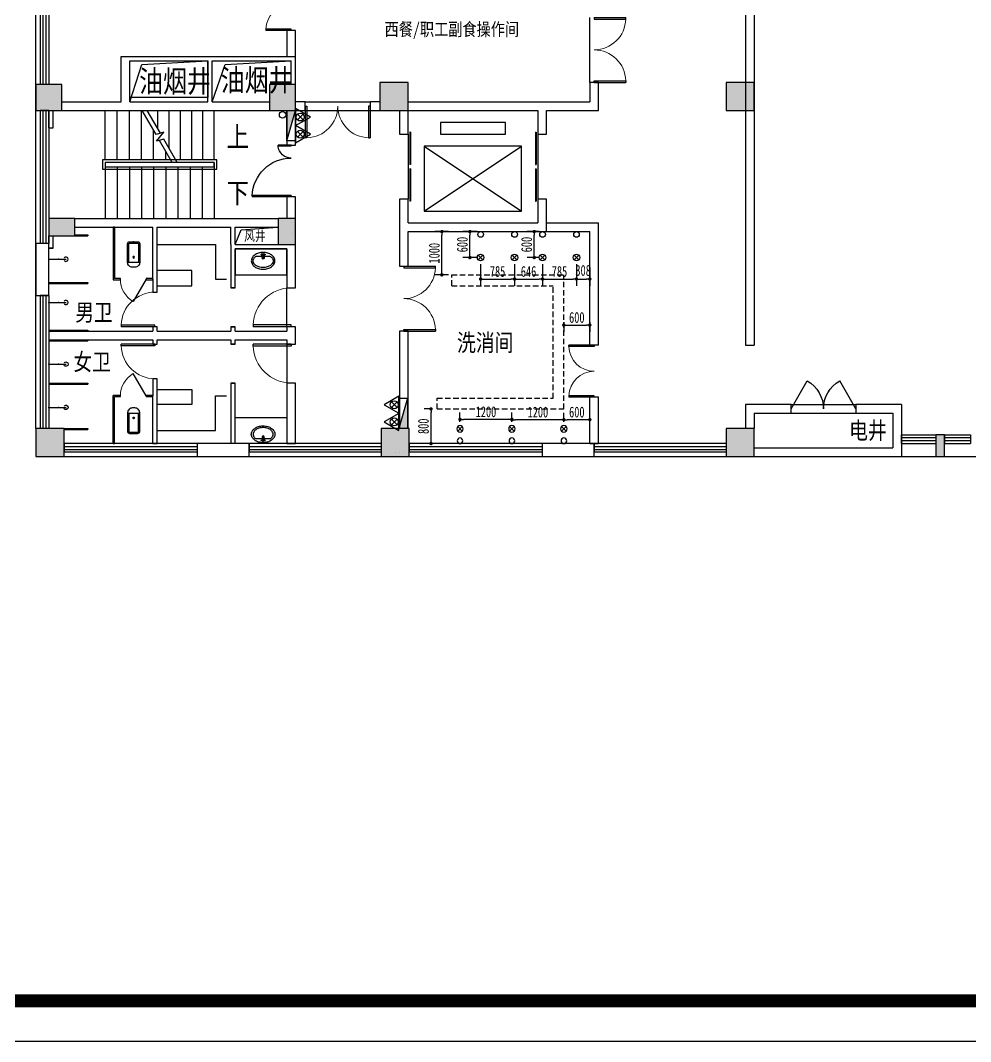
# Model space of a CAD drawing. Header units: inches. Extents: x 871252 to 1312932, y -88801 to 86720.
# Drawn here: x 1223343 to 1245302, y -79671 to -56067 of the extents above; entities that cross this region are included whole.
import ezdxf

# ---------------------------------------------------------------- set-up
doc = ezdxf.new("R2010")
doc.units = ezdxf.units.IN
doc.header["$MEASUREMENT"] = 0
doc.linetypes.add('DASH', pattern=[0.35, 0.25, -0.1])
doc.linetypes.add('HIDDEN', pattern=[0.375, 0.25, -0.125])
for name, color, linetype in [('COLUMN', 6, 'Continuous'), ('DIM_SYMB', 3, 'Continuous'), ('EQUIP_消火栓', 7, 'Continuous'), ('EQUIP_灭火器', 7, 'Continuous'), ('EVTR', 7, 'Continuous'), ('LATRINE', 6, 'Continuous'), ('LVTRY', 6, 'Continuous'), ('PUB_HATCH', 8, 'Continuous'), ('PUB_TEXT', 151, 'Continuous'), ('STAIR', 6, 'Continuous'), ('VPIPE-消防', 1, 'Continuous'), ('WALL', 7, 'Continuous'), ('WINDOW', 3, 'Continuous'), ('ZUOWEI', 251, 'Continuous'), ('供排水', 4, 'Continuous'), ('外框', 7, 'Continuous'), ('家具', 42, 'Continuous'), ('电位', 1, 'Continuous')]:
    doc.layers.add(name, color=color, linetype=linetype)
doc.styles.add('_TCH_DIM', font='stylu.ttf')
doc.styles.get("Standard").update_dxf_attribs({"font": '', "width": 0.7, "height": 250})
doc.styles.get('Standard').set_extended_font_data('NSimSun')
doc.dimstyles.new('电路', dxfattribs={"dimscale": 80, "dimtxt": 2.5, "dimasz": 1, "dimexe": 2, "dimexo": 1, "dimtad": 1, "dimdec": 0, "dimtxsty": 'Standard', "dimblk": 'DOT', "dimcen": 1, "dimclrd": 6, "dimclre": 6, "dimclrt": 6, "dimadec": 0, "dimazin": 0, "dimtfac": 1, "dimtdec": 0, "dimtmove": 0, "dimatfit": 3, "dimfxl": 0, "dimarcsym": 0})

# ---------------------------------------------------------------- blocks, each defined once
blk = doc.blocks.new('$TwtSys$00000434')
for p, q in [((-0.5, 0.5), (-0.5, -0.5)), ((-0.5, -0.5), (0.5, 0.5)), ((0.5, 0.5), (-0.5, 0.5)), ((0.5, -0.5), (0.5, 0.5)), ((-0.5, -0.5), (0.5, -0.5))]:
    blk.add_line(p, q)
blk.add_solid([(0.5, -0.5), (0.5, 0.5), (-0.5, -0.5)])
blk = doc.blocks.new('$TwtSys$00000545')
for p, q in [((0, 344), (-198, 0)), ((198, 0), (0, 344)), ((-198, 0), (198, 0)), ((-73, 36), (73, 182)), ((-73, 182), (73, 36))]:
    blk.add_line(p, q)
blk.add_circle((0, 109), 91.8)
blk = doc.blocks.new('$DorLib2D$00000002')
for p, q in [((-0.5, 0), (-0.5, 0.4875)), ((-0.475, 0.4875), (-0.5, 0.4875)), ((-0.475, 0), (-0.475, 0.4875)), ((0.475, 0), (0.475, 0.4875)), ((0.475, 0.4875), (0.5, 0.4875)), ((0.5, 0), (0.5, 0.4875)), ((-0.5, 0), (-0.475, 0)), ((0.5, 0), (0.475, 0))]:
    blk.add_line(p, q)
at = {"lineweight": 13}
for centre, start, end in [((-0.4875, 0), 0, 88.53072), ((0.4875, 0), 91.46928, 180)]:
    blk.add_arc(centre, 0.4875, start, end, dxfattribs=at)
blk = doc.blocks.new('$DorLib2D$00000225')
at = {"color": 0}
for p, q in [((0.475, -0.001), (0.475, 0.752)), ((0.475, 0.752), (0.5, 0.752)), ((0.5, -0.001), (0.5, 0.752)), ((-0.5, 0), (-0.5, 0.252)), ((-0.475, 0.252), (-0.5, 0.252)), ((-0.475, 0), (-0.475, 0.252)), ((-0.475, 0), (-0.5, 0)), ((0.475, -0.001), (0.5, -0.001))]:
    blk.add_line(p, q, dxfattribs=at)
for centre, radius, start, end in [((0.505, -0.002), 0.755, 92.2493, 179.7238), ((-0.501, 0.003), 0.251, 359.7899, 84.0974)]:
    blk.add_arc(centre, radius, start, end, dxfattribs=at)
blk = doc.blocks.new('$DORLIB2D$00000127')
at = {"color": 0}
for points in [[(-0.533, 0.795), (-0.533, 0.69)], [(-0.033, 0.795), (-0.533, 0.795)], [(-0.033, 0.795), (-0.033, 0.69)], [(0.533, 0.795), (0.033, 0.795)], [(0.033, 0.795), (0.033, 0.69)], [(0.533, 0.795), (0.533, 0.69)], [(-0.033, 0.69), (-0.533, 0.69)], [(0.533, 0.69), (0.033, 0.69)], [(0.5, 0.5), (-0.5, 0.5)]]:
    blk.add_lwpolyline(points, dxfattribs=at)
blk = doc.blocks.new('$DorLib2D$00000001')
for p, q in [((0.45, 0.975), (0.5, 0.975)), ((0.45, 0), (0.45, 0.975)), ((0.5, 0), (0.5, 0.975)), ((0.5, 0), (0.45, 0))]:
    blk.add_line(p, q)
at = {"lineweight": 13}
blk.add_arc((0.475, 0), 0.975, 91.4693, 180, dxfattribs=at)
blk = doc.blocks.new('$lvtry$00000200')
at = {"color": 0}
for p, q in [((-110, -40, 0), (-110, -470, 0)), ((100, -30, 0), (-100, -30, 0)), ((110, -470, 0), (110, -40, 0))]:
    blk.add_line(p, q, dxfattribs=at)
at = {"color": 0, "elevation": 0}
blk.add_lwpolyline([(100, 0), (-100, 0, 0.414214), (-140, -40), (-140, -480, 0.414214), (-30, -590), (30, -590, 0.414214), (140, -480), (140, -40, 0.414214)], format="xyb", close=True, dxfattribs=at)
blk.add_lwpolyline([(140, -470), (-140, -470)], dxfattribs=at)
at = {"color": 0}
blk.add_circle((0, -359, 0), 20, dxfattribs=at)
for centre, start, end in [((-100, -40, 0), 90, 180), ((100, -40, 0), 0, 90)]:
    blk.add_arc(centre, 10, start, end, dxfattribs=at)
for p in [(0, 0), (0, -359, 0)]:
    blk.add_point(p, dxfattribs=at)
blk = doc.blocks.new('$TCHSYS$APDOOR2D')
blk.add_line((0.5, 0), (0, 0.866))
at = {"lineweight": 13}
blk.add_arc((0.5, 0), 1, 120, 180, dxfattribs=at)
blk = doc.blocks.new('$DorLib2D$00000231')
at = {"color": 0}
for p, q in [((-0.5, 0), (-0.25, 0.433)), ((0.5, 0), (0.25, 0.433))]:
    blk.add_line(p, q, dxfattribs=at)
for centre, start, end in [((-0.5, 0), 0, 60), ((0.5, 0), 120, 180)]:
    blk.add_arc(centre, 0.5, start, end, dxfattribs=at)
blk = doc.blocks.new('$lvtry$00000195')
at = {"color": 0}
for p, q in [((-165, -91), (-34, -91)), ((-17, -58), (-17, -48)), ((-16, -91), (-11, -91)), ((11, -91), (165, -91)), ((17, -58), (17, -48))]:
    blk.add_line(p, q, dxfattribs=at)
blk.add_lwpolyline([(273, -195, -0.132138), (254, -266, -0.106661), (193, -332, -0.083339), (108, -374, -0.072039), (0, -389, -0.072039), (-108, -374, -0.083339), (-193, -332, -0.106661), (-254, -266, -0.132138), (-273, -195, -0.132138), (-254, -124, -0.106661), (-193, -57, -0.083339), (-108, -16, -0.072039), (0, 0, -0.072039), (108, -16, -0.083339), (193, -57, -0.106661), (254, -124, -0.132138)], format="xyb", close=True, dxfattribs=at)
blk.add_circle((0, -58), 16.7, dxfattribs=at)
for centre, radius, start, end in [((-131, -195), 101, 149.8906, 180), ((-131, -195), 101, 180, 210.1094), ((-68, -231), 174, 128.9257, 149.8906), ((-165, -111), 20, 90, 128.9257), ((-40, -49), 10.1, 106.6096, 258.1648), ((-64, 218), 259, 274.7069, 282.3732), ((-75, -228), 173, 71.36, 79.1873), ((-29, -95), 6.77, 155.344, 308.3224), ((-171, 3), 166, 324.8411, 338.1337), ((-171, 3), 170, 324.8411, 331.3523), ((-29, -95), 3.37, 155.344, 308.3224), ((100, -210), 170, 132.3141, 138.8253), ((100, -210), 166, 125.5327, 138.8253), ((0, -131), 25, 112.516, 67.484), ((-12, -74), 10.6, 201.8924, 261.774), ((0, -48), 16.7, 0, 180), ((-381, -131), 372, 2.3982, 6.7627), ((0, -111), 9.9, 201.7837, 338.2163), ((64, 218), 259, 257.6268, 265.2931), ((381, -131), 372, 170.1008, 177.6018), ((75, -228), 173, 100.8127, 110.4191), ((40, -49), 10.1, 281.8352, 73.3904), ((165, -111), 20, 51.0743, 90), ((165, -111), 20, 51.0743, 90), ((68, -231), 174, 30.1094, 51.0743), ((131, -195), 101, 0, 30.1094), ((131, -195), 101, 329.8906, 0), ((-68, -158), 174, 210.1094, 234.4623), ((-27, -100), 245, 234.4623, 253.5183), ((0, -9), 340, 253.5183, 270), ((0, -9), 340, 270, 286.4817), ((27, -100), 245, 286.4817, 305.5377), ((68, -158), 174, 305.5377, 329.8906)]:
    blk.add_arc(centre, radius, start, end, dxfattribs=at)
for p in [(0, -58), (0, -131)]:
    blk.add_point(p, dxfattribs=at)
blk = doc.blocks.new('$TCHSYS$WIN2D')
for p, q in [((-0.5, 0.5), (0.5, 0.5)), ((-0.5, 0.5), (-0.5, -0.5)), ((0.5, 0.5), (0.5, -0.5)), ((0.5, 0.1667), (-0.5, 0.1667)), ((0.5, -0.1667), (-0.5, -0.1667)), ((-0.5, -0.5), (0.5, -0.5))]:
    blk.add_line(p, q)
blk = doc.blocks.new('$lvtry$00000168')
at = {"color": 0}
blk.add_line((0, 0), (0, -395), dxfattribs=at)
blk.add_arc((0, -395), 50, 121.0332, 58.9668, dxfattribs=at)
for p in [(0, 0), (0, -223)]:
    blk.add_point(p, dxfattribs=at)
blk = doc.blocks.new('A$C4B041D0B')
at = {"layer": '供排水', "color": 14}
for p, q in [((393, 128), (287, 22)), ((287, 128), (393, 22))]:
    blk.add_line(p, q, dxfattribs=at)
at = {"layer": '供排水'}
for centre, radius in [((65, 75), 65.2), ((340, 75), 75)]:
    blk.add_circle(centre, radius, dxfattribs=at)
blk = doc.blocks.new('_DOT')
at = {"color": 0, "linetype": 'ByBlock'}
blk.add_line((-0.5, 0), (-1, 0), dxfattribs=at)
at = {"color": 0, "linetype": 'ByBlock', "const_width": 0.5}
blk.add_lwpolyline([(-0.25, 0, 1), (0.25, 0, 1)], format="xyb", close=True, dxfattribs=at)
blk = doc.blocks.new('*D365')
at = {"layer": 'Defpoints', "color": 0, "transparency": 16777216}
for p in [(1235902, -65296), (1235902, -65428), (1236502, -65848)]:
    blk.add_point(p, dxfattribs=at)
at = {"layer": '电位', "color": 6, "lineweight": -2, "transparency": 16777216}
for p, q in [((1235902, -65348), (1235902, -65136)), ((1236502, -65768), (1236502, -65136)), ((1236422, -65296), (1235982, -65296))]:
    blk.add_line(p, q, dxfattribs=at)
at = {"layer": '电位', "color": 6, "lineweight": -2, "transparency": 16777216, "xscale": 80, "yscale": 80, "zscale": 80, "rotation": 180}
blk.add_blockref('_DOT', (1235902, -65296), dxfattribs=at)
at = {"layer": '电位', "color": 6, "lineweight": -2, "transparency": 16777216, "xscale": 80, "yscale": 80, "zscale": 80}
blk.add_blockref('_DOT', (1236502, -65296), dxfattribs=at)
at = {"layer": '电位', "color": 6, "transparency": 16777216, "insert": (1236202, -65121), "char_height": 250, "attachment_point": 5}
blk.add_mtext('600', dxfattribs=at)
blk = doc.blocks.new('*D366')
at = {"layer": 'Defpoints', "color": 0, "transparency": 16777216}
for p in [(1234702, -65296), (1234702, -65428), (1235902, -65428)]:
    blk.add_point(p, dxfattribs=at)
at = {"layer": '电位', "color": 6, "lineweight": -2, "transparency": 16777216}
for p, q in [((1234702, -65348), (1234702, -65136)), ((1235902, -65348), (1235902, -65136)), ((1235822, -65296), (1234782, -65296))]:
    blk.add_line(p, q, dxfattribs=at)
at = {"layer": '电位', "color": 6, "lineweight": -2, "transparency": 16777216, "xscale": 80, "yscale": 80, "zscale": 80, "rotation": 180}
blk.add_blockref('_DOT', (1234702, -65296), dxfattribs=at)
at = {"layer": '电位', "color": 6, "lineweight": -2, "transparency": 16777216, "xscale": 80, "yscale": 80, "zscale": 80}
blk.add_blockref('_DOT', (1235902, -65296), dxfattribs=at)
at = {"layer": '电位', "color": 6, "transparency": 16777216, "insert": (1235302, -65121), "char_height": 250, "attachment_point": 5}
blk.add_mtext('1200', dxfattribs=at)
blk = doc.blocks.new('*D367')
at = {"layer": 'Defpoints', "color": 0, "transparency": 16777216}
for p in [(1233502, -65289), (1233502, -65428), (1234702, -65428)]:
    blk.add_point(p, dxfattribs=at)
at = {"layer": '电位', "color": 6, "lineweight": -2, "transparency": 16777216}
for p, q in [((1233502, -65348), (1233502, -65129)), ((1234702, -65348), (1234702, -65129)), ((1234622, -65289), (1233582, -65289))]:
    blk.add_line(p, q, dxfattribs=at)
at = {"layer": '电位', "color": 6, "lineweight": -2, "transparency": 16777216, "xscale": 80, "yscale": 80, "zscale": 80, "rotation": 180}
blk.add_blockref('_DOT', (1233502, -65289), dxfattribs=at)
at = {"layer": '电位', "color": 6, "lineweight": -2, "transparency": 16777216, "xscale": 80, "yscale": 80, "zscale": 80}
blk.add_blockref('_DOT', (1234702, -65289), dxfattribs=at)
at = {"layer": '电位', "color": 6, "transparency": 16777216, "insert": (1234102, -65114), "char_height": 250, "attachment_point": 5}
blk.add_mtext('1200', dxfattribs=at)
blk = doc.blocks.new('*D368')
at = {"layer": 'Defpoints', "color": 0, "transparency": 16777216}
for p in [(1232832, -65048), (1232902, -65048), (1232902, -65848)]:
    blk.add_point(p, dxfattribs=at)
at = {"layer": '电位', "color": 6, "lineweight": -2, "transparency": 16777216}
for p, q in [((1232822, -65048), (1232672, -65048)), ((1232832, -65768), (1232832, -65128)), ((1232822, -65848), (1232672, -65848))]:
    blk.add_line(p, q, dxfattribs=at)
at = {"layer": '电位', "color": 6, "lineweight": -2, "transparency": 16777216, "xscale": 80, "yscale": 80, "zscale": 80}
for p, rotation in [((1232832, -65048), 90), ((1232832, -65848), 270)]:
    blk.add_blockref('_DOT', p, dxfattribs=dict(at, rotation=rotation))
at = {"layer": '电位', "color": 6, "transparency": 16777216, "insert": (1232657, -65448), "char_height": 250, "attachment_point": 5, "rotation": 90}
blk.add_mtext('800', dxfattribs=at)
blk = doc.blocks.new('A$C561D5FAB')
at = {"layer": '供排水', "color": 14}
for p, q in [((128, 22), (22, 128)), ((128, 128), (22, 22))]:
    blk.add_line(p, q, dxfattribs=at)
at = {"layer": '供排水'}
blk.add_circle((75, 75), 75, dxfattribs=at)
blk = doc.blocks.new('*D403')
at = {"layer": 'Defpoints', "color": 0, "transparency": 16777216}
for p in [(1235218, -60948), (1235410, -60948), (1235410, -61548)]:
    blk.add_point(p, dxfattribs=at)
at = {"layer": '电位', "color": 6, "lineweight": -2, "transparency": 16777216}
for p, q in [((1235330, -60948), (1235058, -60948)), ((1235218, -61468), (1235218, -61028)), ((1235330, -61548), (1235058, -61548))]:
    blk.add_line(p, q, dxfattribs=at)
at = {"layer": '电位', "color": 6, "lineweight": -2, "transparency": 16777216, "xscale": 80, "yscale": 80, "zscale": 80}
for p, rotation in [((1235218, -60948), 90), ((1235218, -61548), 270)]:
    blk.add_blockref('_DOT', p, dxfattribs=dict(at, rotation=rotation))
at = {"layer": '电位', "color": 6, "transparency": 16777216, "insert": (1235043, -61248), "char_height": 250, "attachment_point": 5, "rotation": 90}
blk.add_mtext('600', dxfattribs=at)
blk = doc.blocks.new('*D404')
at = {"layer": 'Defpoints', "color": 0, "transparency": 16777216}
for p in [(1233731, -60948), (1233979, -60948), (1233979, -61548)]:
    blk.add_point(p, dxfattribs=at)
at = {"layer": '电位', "color": 6, "lineweight": -2, "transparency": 16777216}
for p, q in [((1233899, -60948), (1233571, -60948)), ((1233731, -61468), (1233731, -61028)), ((1233899, -61548), (1233571, -61548))]:
    blk.add_line(p, q, dxfattribs=at)
at = {"layer": '电位', "color": 6, "lineweight": -2, "transparency": 16777216, "xscale": 80, "yscale": 80, "zscale": 80}
for p, rotation in [((1233731, -60948), 90), ((1233731, -61548), 270)]:
    blk.add_blockref('_DOT', p, dxfattribs=dict(at, rotation=rotation))
at = {"layer": '电位', "color": 6, "transparency": 16777216, "insert": (1233556, -61248), "char_height": 250, "attachment_point": 5, "rotation": 90}
blk.add_mtext('600', dxfattribs=at)
blk = doc.blocks.new('*D442')
at = {"layer": 'Defpoints', "color": 0, "transparency": 16777216}
for p in [(1233979, -61623), (1234763, -61623), (1234763, -62045)]:
    blk.add_point(p, dxfattribs=at)
at = {"layer": '电位', "color": 6, "lineweight": -2, "transparency": 16777216}
for p, q in [((1233979, -61703), (1233979, -62205)), ((1234763, -61703), (1234763, -62205)), ((1234059, -62045), (1234683, -62045))]:
    blk.add_line(p, q, dxfattribs=at)
at = {"layer": '电位', "color": 6, "lineweight": -2, "transparency": 16777216, "xscale": 80, "yscale": 80, "zscale": 80, "rotation": 180}
blk.add_blockref('_DOT', (1233979, -62045), dxfattribs=at)
at = {"layer": '电位', "color": 6, "lineweight": -2, "transparency": 16777216, "xscale": 80, "yscale": 80, "zscale": 80}
blk.add_blockref('_DOT', (1234763, -62045), dxfattribs=at)
at = {"layer": '电位', "color": 6, "transparency": 16777216, "insert": (1234371, -61870), "char_height": 250, "attachment_point": 5}
blk.add_mtext('785', dxfattribs=at)
blk = doc.blocks.new('*D443')
at = {"layer": 'Defpoints', "color": 0, "transparency": 16777216}
for p in [(1234763, -61623), (1235410, -61623), (1235410, -62045)]:
    blk.add_point(p, dxfattribs=at)
at = {"layer": '电位', "color": 6, "lineweight": -2, "transparency": 16777216}
for p, q in [((1234763, -61703), (1234763, -62205)), ((1235410, -61703), (1235410, -62205)), ((1234843, -62045), (1235330, -62045))]:
    blk.add_line(p, q, dxfattribs=at)
at = {"layer": '电位', "color": 6, "lineweight": -2, "transparency": 16777216, "xscale": 80, "yscale": 80, "zscale": 80, "rotation": 180}
blk.add_blockref('_DOT', (1234763, -62045), dxfattribs=at)
at = {"layer": '电位', "color": 6, "lineweight": -2, "transparency": 16777216, "xscale": 80, "yscale": 80, "zscale": 80}
blk.add_blockref('_DOT', (1235410, -62045), dxfattribs=at)
at = {"layer": '电位', "color": 6, "transparency": 16777216, "insert": (1235087, -61870), "char_height": 250, "attachment_point": 5}
blk.add_mtext('646', dxfattribs=at)
blk = doc.blocks.new('*D444')
at = {"layer": 'Defpoints', "color": 0, "transparency": 16777216}
for p in [(1235410, -61623), (1236195, -61623), (1236195, -62045)]:
    blk.add_point(p, dxfattribs=at)
at = {"layer": '电位', "color": 6, "lineweight": -2, "transparency": 16777216}
for p, q in [((1235410, -61703), (1235410, -62205)), ((1236195, -61703), (1236195, -62205)), ((1235490, -62045), (1236115, -62045))]:
    blk.add_line(p, q, dxfattribs=at)
at = {"layer": '电位', "color": 6, "lineweight": -2, "transparency": 16777216, "xscale": 80, "yscale": 80, "zscale": 80, "rotation": 180}
blk.add_blockref('_DOT', (1235410, -62045), dxfattribs=at)
at = {"layer": '电位', "color": 6, "lineweight": -2, "transparency": 16777216, "xscale": 80, "yscale": 80, "zscale": 80}
blk.add_blockref('_DOT', (1236195, -62045), dxfattribs=at)
at = {"layer": '电位', "color": 6, "transparency": 16777216, "insert": (1235802, -61870), "char_height": 250, "attachment_point": 5}
blk.add_mtext('785', dxfattribs=at)
blk = doc.blocks.new('*D445')
at = {"layer": 'Defpoints', "color": 0, "transparency": 16777216}
for p in [(1236195, -61623), (1236502, -61698), (1236502, -62045)]:
    blk.add_point(p, dxfattribs=at)
at = {"layer": '电位', "color": 6, "lineweight": -2, "transparency": 16777216}
for p, q in [((1236195, -61703), (1236195, -62205)), ((1236502, -61778), (1236502, -62205)), ((1236275, -62045), (1236422, -62045))]:
    blk.add_line(p, q, dxfattribs=at)
at = {"layer": '电位', "color": 6, "lineweight": -2, "transparency": 16777216, "xscale": 80, "yscale": 80, "zscale": 80, "rotation": 180}
blk.add_blockref('_DOT', (1236195, -62045), dxfattribs=at)
at = {"layer": '电位', "color": 6, "lineweight": -2, "transparency": 16777216, "xscale": 80, "yscale": 80, "zscale": 80}
blk.add_blockref('_DOT', (1236502, -62045), dxfattribs=at)
at = {"layer": '电位', "color": 6, "transparency": 16777216, "insert": (1236348, -61847), "char_height": 250, "attachment_point": 5}
blk.add_mtext('308', dxfattribs=at)
blk = doc.blocks.new('*D446')
at = {"layer": 'Defpoints', "color": 0, "transparency": 16777216}
for p in [(1233083, -60948), (1233313, -60948), (1233313, -61948)]:
    blk.add_point(p, dxfattribs=at)
at = {"layer": '电位', "color": 6, "lineweight": -2, "transparency": 16777216}
for p, q in [((1233233, -60948), (1232923, -60948)), ((1233083, -61868), (1233083, -61028)), ((1233233, -61948), (1232923, -61948))]:
    blk.add_line(p, q, dxfattribs=at)
at = {"layer": '电位', "color": 6, "lineweight": -2, "transparency": 16777216, "xscale": 80, "yscale": 80, "zscale": 80}
for p, rotation in [((1233083, -60948), 90), ((1233083, -61948), 270)]:
    blk.add_blockref('_DOT', p, dxfattribs=dict(at, rotation=rotation))
at = {"layer": '电位', "color": 6, "transparency": 16777216, "insert": (1232908, -61448), "char_height": 250, "attachment_point": 5, "rotation": 90}
blk.add_mtext('1000', dxfattribs=at)
blk = doc.blocks.new('*D447')
at = {"layer": 'Defpoints', "color": 0, "transparency": 16777216}
for p in [(1235902, -62965), (1236502, -62965), (1236502, -63109)]:
    blk.add_point(p, dxfattribs=at)
at = {"layer": '电位', "color": 6, "lineweight": -2, "transparency": 16777216}
for p, q in [((1235902, -63045), (1235902, -63269)), ((1235982, -63109), (1236422, -63109)), ((1236502, -63045), (1236502, -63269))]:
    blk.add_line(p, q, dxfattribs=at)
at = {"layer": '电位', "color": 6, "lineweight": -2, "transparency": 16777216, "xscale": 80, "yscale": 80, "zscale": 80, "rotation": 180}
blk.add_blockref('_DOT', (1235902, -63109), dxfattribs=at)
at = {"layer": '电位', "color": 6, "lineweight": -2, "transparency": 16777216, "xscale": 80, "yscale": 80, "zscale": 80}
blk.add_blockref('_DOT', (1236502, -63109), dxfattribs=at)
at = {"layer": '电位', "color": 6, "transparency": 16777216, "insert": (1236202, -62934), "char_height": 250, "attachment_point": 5}
blk.add_mtext('600', dxfattribs=at)

msp = doc.modelspace()

# ---------------------------------------------------------------- hatches: boundary and pattern name
at = {"layer": 'PUB_HATCH'}
for points in [[(1224302.2, -58148.3), (1224302.2, -57548.3), (1223702.2, -57548.3), (1223702.2, -58148.3)], [(1229702.2, -58148.3), (1229702.2, -57548.3), (1229102.2, -57548.3), (1229102.2, -58148.3)], [(1232302.2, -58148.3), (1232302.2, -57498.3), (1231652.2, -57498.3), (1231652.2, -58148.3)], [(1240302.3, -58148.3), (1240302.3, -57498.3), (1239652.3, -57498.3), (1239652.3, -58148.3)], [(1224602.2, -61048.2), (1224602.2, -60648.2), (1224002.2, -60648.2), (1224002.2, -61048.2)], [(1229702.2, -61248.3), (1229702.2, -60648.3), (1229302.2, -60648.3), (1229302.2, -61248.3)], [(1224352.2, -66148.3), (1224352.2, -65498.3), (1223702.2, -65498.3), (1223702.2, -66148.3)], [(1232327.2, -66148.3), (1232327.2, -65498.3), (1231677.2, -65498.3), (1231677.2, -66148.3)], [(1240302.2, -66148.3), (1240302.2, -65498.3), (1239652.2, -65498.3), (1239652.2, -66148.3)], [(1244702.2, -66148.3), (1244702.2, -65648.3), (1244502.2, -65648.3), (1244502.2, -66148.3)]]:
    msp.add_hatch(color=256, dxfattribs=at).paths.add_polyline_path(points)

# ---------------------------------------------------------------- linework, layer by layer
msp.add_line((1224102.2, -61328.5), (1224002.2, -61328.5))
for points in [[(1223702.2, -65498.3), (1223702.2, -41548.3)], [(1225872.2, -57948.3), (1226147.3, -57082.4), (1227672.2, -57000.6)], [(1227772.2, -57948.3), (1228072.1, -57082.4), (1229602.2, -56998.3)], [(1228302.2, -61248.3), (1228442.3, -60907.7), (1229289.8, -60848.3)], [(1224352.2, -66148.3), (1239652.2, -66148.3)]]:
    msp.add_lwpolyline(points)
msp.add_lwpolyline([(1225872.2, -56998.3), (1227672.2, -56998.3), (1227672.2, -57848.3), (1225872.2, -57848.3)], close=True)
at = {"layer": 'COLUMN'}
for p, q in [((1224302.2, -57548.3), (1223702.2, -57548.3)), ((1223702.2, -57548.3), (1223702.2, -58148.3)), ((1224302.2, -58148.3), (1224302.2, -57548.3)), ((1229702.2, -57548.3), (1229102.2, -57548.3)), ((1229102.2, -57548.3), (1229102.2, -58148.3)), ((1229702.2, -58148.3), (1229702.2, -57548.3)), ((1232302.2, -57498.3), (1231652.2, -57498.3)), ((1231652.2, -57498.3), (1231652.2, -58148.3)), ((1232302.2, -58148.3), (1232302.2, -57498.3)), ((1240302.3, -57498.3), (1239652.3, -57498.3)), ((1239652.3, -57498.3), (1239652.3, -58148.3)), ((1240302.3, -58148.3), (1240302.3, -57498.3)), ((1223702.2, -58148.3), (1224302.2, -58148.3)), ((1229102.2, -58148.3), (1229702.2, -58148.3)), ((1231652.2, -58148.3), (1232302.2, -58148.3)), ((1239652.3, -58148.3), (1240302.3, -58148.3)), ((1224602.2, -60648.2), (1224002.2, -60648.2)), ((1224002.2, -60648.2), (1224002.2, -61048.2)), ((1224602.2, -61048.2), (1224602.2, -60648.2)), ((1229702.2, -60648.3), (1229302.2, -60648.3)), ((1229302.2, -60648.3), (1229302.2, -61248.3)), ((1229702.2, -61248.3), (1229702.2, -60648.3)), ((1224002.2, -61048.2), (1224602.2, -61048.2)), ((1224002.2, -61223.3), (1223702.2, -61223.3)), ((1223702.2, -61223.3), (1223702.2, -62423.3)), ((1224002.2, -62423.3), (1224002.2, -61223.3)), ((1229302.2, -61248.3), (1229702.2, -61248.3)), ((1223702.2, -62423.3), (1224002.2, -62423.3)), ((1224352.2, -65498.3), (1223702.2, -65498.3)), ((1223702.2, -65498.3), (1223702.2, -66148.3)), ((1224352.2, -66148.3), (1224352.2, -65498.3)), ((1232327.2, -65498.3), (1231677.2, -65498.3)), ((1231677.2, -65498.3), (1231677.2, -66148.3)), ((1232327.2, -66148.3), (1232327.2, -65498.3)), ((1240302.2, -65498.3), (1239652.2, -65498.3)), ((1239652.2, -65498.3), (1239652.2, -66148.3)), ((1240302.2, -66148.3), (1240302.2, -65498.3)), ((1228627.2, -65848.3), (1227427.2, -65848.3)), ((1227427.2, -65848.3), (1227427.2, -66148.3)), ((1228627.2, -66148.3), (1228627.2, -65848.3)), ((1236602.2, -65848.3), (1235402.2, -65848.3)), ((1236502.2, -65848.3), (1236702.2, -65848.3)), ((1244702.2, -65648.3), (1244502.2, -65648.3)), ((1244502.2, -65648.3), (1244502.2, -66148.3)), ((1244702.2, -66148.3), (1244702.2, -65648.3)), ((1235402.2, -66048.3), (1235402.2, -66148.3)), ((1236602.2, -66148.3), (1236602.2, -66048.3)), ((1223702.2, -66148.3), (1224352.2, -66148.3)), ((1227427.2, -66148.3), (1228627.2, -66148.3)), ((1231677.2, -66148.3), (1232327.2, -66148.3)), ((1235402.2, -66148.3), (1236602.2, -66148.3)), ((1239652.2, -66148.3), (1240302.2, -66148.3)), ((1244502.2, -66148.3), (1244702.2, -66148.3))]:
    msp.add_line(p, q, dxfattribs=at)
at = {"layer": 'DIM_SYMB'}
for points in [[(1227962.2, -60048.3, 0, 0, 0), (1224477.2, -60048.3, 0, 0, 0), (1224477.2, -58748.3, 0, 0, 0), (1226002.2, -58748.3, 112, 0, 0), (1226422.2, -58748.3, 0, 0, 0)], [(1227962.2, -58748.3, 0, 0, 0), (1227122.2, -58748.3, 112, 0, 0), (1226702.2, -58748.3, 0, 0, 0)]]:
    msp.add_lwpolyline(points, format="xyseb", dxfattribs=at)
at = {"layer": 'EVTR'}
for p, q in [((1233052.2, -58423.3), (1233052.2, -58698.3)), ((1234552.2, -58423.3), (1233052.2, -58423.3)), ((1234552.2, -58698.3), (1234552.2, -58423.3)), ((1233052.2, -58698.3), (1234552.2, -58698.3)), ((1232677.2, -58973.3), (1232677.2, -60473.3)), ((1234927.2, -58973.3), (1232677.2, -58973.3)), ((1232677.2, -58973.3), (1234927.2, -60473.3)), ((1232677.2, -60473.3), (1234927.2, -58973.3)), ((1234927.2, -60473.3), (1234927.2, -58973.3)), ((1232677.2, -60473.3), (1234927.2, -60473.3))]:
    msp.add_line(p, q, dxfattribs=at)
at = {"layer": 'LATRINE'}
for p, q in [((1225489.7, -60848.3), (1225489.7, -62060.8)), ((1225514.7, -60848.3), (1225489.7, -60848.3)), ((1225514.7, -60848.3), (1225514.7, -62035.8)), ((1224602.2, -61023.2), (1224902.2, -61023.2)), ((1224602.2, -61048.2), (1224902.2, -61048.2)), ((1224902.2, -61023.2), (1224902.2, -61048.2)), ((1225489.7, -62060.8), (1225652.2, -62060.8)), ((1225652.2, -62035.8), (1225514.7, -62035.8)), ((1225652.2, -62060.8), (1225652.2, -62035.8)), ((1226402.2, -62035.8), (1226252.2, -62035.8)), ((1226252.2, -62035.8), (1226252.2, -62060.8)), ((1226252.2, -62060.8), (1226402.2, -62060.8)), ((1224002.2, -62123.3), (1224902.2, -62123.3)), ((1224002.2, -62148.3), (1224902.2, -62148.3)), ((1224902.2, -62123.3), (1224902.2, -62148.3)), ((1224002.2, -63223.3), (1224902.2, -63223.3)), ((1224002.2, -63223.3), (1224002.2, -63248.3)), ((1224002.2, -63248.3), (1224902.2, -63248.3)), ((1224902.2, -63223.3), (1224902.2, -63248.3)), ((1224002.2, -63448.3), (1224902.2, -63448.3)), ((1224002.2, -63448.3), (1224002.2, -63473.3)), ((1224002.2, -63473.3), (1224902.2, -63473.3)), ((1224902.2, -63448.3), (1224902.2, -63473.3)), ((1224002.2, -64448.3), (1224902.2, -64448.3)), ((1224002.2, -64448.3), (1224002.2, -64473.3)), ((1224002.2, -64473.3), (1224902.2, -64473.3)), ((1224902.2, -64448.3), (1224902.2, -64473.3)), ((1225489.7, -65848.3), (1225489.7, -64735.8)), ((1225652.2, -64735.8), (1225489.7, -64735.8)), ((1225514.7, -65848.3), (1225514.7, -64760.8)), ((1225514.7, -64760.8), (1225652.2, -64760.8)), ((1225652.2, -64760.8), (1225652.2, -64735.8)), ((1226402.2, -64735.8), (1226252.2, -64735.8)), ((1226252.2, -64735.8), (1226252.2, -64760.8)), ((1226252.2, -64760.8), (1226402.2, -64760.8)), ((1224352.2, -65498.3), (1224902.2, -65498.3)), ((1224352.2, -65523.3), (1224902.2, -65523.3)), ((1224902.2, -65498.3), (1224902.2, -65523.3)), ((1225489.7, -65848.3), (1225514.7, -65848.3))]:
    msp.add_line(p, q, dxfattribs=at)
at = {"layer": 'LVTRY'}
for points in [[(1229502.2, -61348.3), (1228302.2, -61348.3), (1228302.2, -61948.3), (1229502.2, -61948.3)], [(1229502.2, -65848.3), (1228302.2, -65848.3), (1228302.2, -65248.3), (1229502.2, -65248.3)]]:
    msp.add_lwpolyline(points, close=True, dxfattribs=at)
at = {"layer": 'STAIR'}
for p, q in [((1225302.2, -59288.3), (1225302.2, -58148.3)), ((1225582.2, -59288.3), (1225582.2, -58148.3)), ((1225862.2, -59288.3), (1225862.2, -58148.3)), ((1226142.2, -59288.3), (1226142.2, -58148.3)), ((1226477.3, -58701.1), (1226158, -58148.3)), ((1226577.3, -58674.3), (1226273.5, -58148.3)), ((1226522.2, -58579), (1226522.2, -58148.3)), ((1226782.2, -59029.3), (1226782.2, -58148.3)), ((1227042.2, -59288.3), (1227042.2, -58148.3)), ((1227302.2, -59288.3), (1227302.2, -58148.3)), ((1227562.2, -59288.3), (1227562.2, -58148.3)), ((1227822.2, -59288.3), (1227822.2, -58148.3)), ((1226422.2, -59288.3), (1226422.2, -58605.8)), ((1226657.7, -58652.8), (1226477.3, -58701.1)), ((1226484.8, -58858.8), (1226657.7, -58652.8)), ((1226657.1, -58812.7), (1226484.8, -58858.8)), ((1226850.9, -59348.3), (1226557.1, -58839.5)), ((1226966.3, -59348.3), (1226657.1, -58812.7)), ((1226702.2, -59288.3), (1226702.2, -59090.7)), ((1227882.2, -59288.3), (1225242.2, -59288.3)), ((1225242.2, -59288.3), (1225242.2, -59508.3)), ((1226850.9, -59348.3), (1225302.2, -59348.3)), ((1227822.2, -59348.3), (1225302.2, -59348.3)), ((1225302.2, -59348.3), (1225302.2, -59448.3)), ((1225302.2, -59448.3), (1227822.2, -59448.3)), ((1225302.2, -59448.3), (1225302.2, -60648.3)), ((1225302.2, -59448.3), (1227822.2, -59448.3)), ((1225582.2, -59448.3), (1225582.2, -60648.3)), ((1225862.2, -59448.3), (1225862.2, -60648.3)), ((1226142.2, -59448.3), (1226142.2, -60648.3)), ((1226422.2, -59448.3), (1226422.2, -60648.3)), ((1226702.2, -59448.3), (1226702.2, -60648.3)), ((1227822.2, -59348.3), (1226966.3, -59348.3)), ((1226982.2, -59448.3), (1226982.2, -60648.3)), ((1227262.2, -59448.3), (1227262.2, -60648.3)), ((1227542.2, -59448.3), (1227542.2, -60648.3)), ((1227822.2, -59348.3), (1227822.2, -59448.3)), ((1227822.2, -59448.3), (1227822.2, -59348.3)), ((1227822.2, -59448.3), (1227822.2, -60648.3)), ((1227882.2, -59508.3), (1227882.2, -59288.3)), ((1225242.2, -59508.3), (1227882.2, -59508.3)), ((1225302.2, -60648.3), (1227822.2, -60648.3))]:
    msp.add_line(p, q, dxfattribs=at)
msp.add_lwpolyline([(1243702.2, -66148.3), (1262502.2, -66148.3)], dxfattribs=at)
at = {"layer": 'VPIPE-消防', "linetype": 'Continuous'}
msp.add_circle((1229402.2, -58248.3), 75, dxfattribs=at)
at = {"layer": 'WALL'}
for p, q in [((1229702.2, -56298.3), (1229502.2, -56298.3)), ((1229702.2, -56298.3), (1229502.2, -56298.3)), ((1229502.2, -56298.3), (1229502.2, -56898.3)), ((1229702.2, -56898.3), (1229702.2, -56298.3)), ((1225672.2, -56898.3), (1227722.2, -56898.3)), ((1225672.2, -57948.3), (1225672.2, -56898.3)), ((1225872.2, -56998.3), (1227672.2, -56998.3)), ((1225872.2, -57948.3), (1225872.2, -56998.3)), ((1227672.2, -57948.3), (1227672.2, -56998.3)), ((1227722.2, -56898.3), (1229702.2, -56898.3)), ((1227772.2, -57948.3), (1227772.2, -56998.3)), ((1227772.2, -56998.3), (1229602.2, -56998.3)), ((1229602.2, -57548.3), (1229602.2, -56998.3)), ((1229702.2, -57548.3), (1229702.2, -56898.3)), ((1236702.2, -57498.3), (1236502.2, -57498.3)), ((1236502.2, -57498.3), (1236502.2, -57948.3)), ((1236702.2, -58148.3), (1236702.2, -57498.3)), ((1224302.2, -57948.3), (1225672.2, -57948.3)), ((1225872.2, -57948.3), (1227672.2, -57948.3)), ((1227772.2, -57948.3), (1229102.2, -57948.3)), ((1229927.2, -57948.3), (1229702.2, -57948.3)), ((1229927.2, -58148.3), (1229927.2, -57948.3)), ((1231652.2, -57948.3), (1231427.2, -57948.3)), ((1231427.2, -57948.3), (1231427.2, -58148.3)), ((1232302.2, -57948.3), (1235402.2, -57948.3)), ((1235402.2, -57948.3), (1236502.2, -57948.3)), ((1224002.2, -58548.5), (1224002.2, -58148.3)), ((1224102.2, -58548.5), (1224102.2, -58148.3)), ((1224302.2, -58148.3), (1225772.2, -58148.3)), ((1225772.2, -58148.3), (1227722.2, -58148.3)), ((1227722.2, -58148.3), (1229102.2, -58148.3)), ((1229502.2, -58148.3), (1229502.2, -58947.4)), ((1229702.2, -58148.3), (1229927.2, -58148.3)), ((1229702.2, -58947.4), (1229702.2, -58148.3)), ((1231427.2, -58148.3), (1231652.2, -58148.3)), ((1232102.2, -58148.3), (1232102.2, -58698.3)), ((1232302.2, -58698.3), (1232302.2, -58148.3)), ((1232302.2, -58148.3), (1235302.2, -58148.3)), ((1235302.2, -58148.3), (1235302.2, -58698.3)), ((1235502.2, -58698.3), (1235502.2, -58148.3)), ((1235502.2, -58148.3), (1236702.2, -58148.3)), ((1224002.2, -58548.5), (1224102.2, -58548.5)), ((1232102.2, -58698.3), (1232302.2, -58698.3)), ((1235302.2, -58698.3), (1235502.2, -58698.3)), ((1229502.2, -58947.4), (1229702.2, -58947.4)), ((1229702.2, -60147.4), (1229502.2, -60147.4)), ((1229502.2, -60147.4), (1229502.2, -60648.3)), ((1229702.2, -60648.3), (1229702.2, -60147.4)), ((1232302.2, -60198.3), (1232102.2, -60198.3)), ((1232102.2, -60198.3), (1232102.2, -60848.3)), ((1232302.2, -60748.3), (1232302.2, -60198.3)), ((1235502.2, -60198.3), (1235302.2, -60198.3)), ((1235302.2, -60198.3), (1235302.2, -60748.3)), ((1235502.2, -60948.3), (1235502.2, -60198.3)), ((1224602.2, -60648.3), (1226402.2, -60648.3)), ((1226402.2, -60648.3), (1228202.2, -60648.3)), ((1228202.2, -60648.3), (1229302.2, -60648.3)), ((1224602.2, -60848.3), (1226402.2, -60848.3)), ((1226402.2, -62048.3), (1226402.2, -60848.3)), ((1226502.2, -62048.3), (1226502.2, -60848.3)), ((1226502.2, -60848.3), (1228202.2, -60848.3)), ((1228202.2, -61248.3), (1228202.2, -60848.3)), ((1228302.2, -60848.3), (1229302.2, -60848.3)), ((1228302.2, -61248.3), (1228302.2, -60848.3)), ((1229602.2, -60748.3), (1229602.2, -60748.3)), ((1232102.2, -60848.3), (1232102.2, -61748.3)), ((1232302.2, -60748.3), (1235302.2, -60748.3)), ((1235502.2, -60748.3), (1236702.2, -60748.3)), ((1236702.2, -63575.4), (1236702.2, -60748.3)), ((1224002.2, -61328.5), (1224002.2, -61048.2)), ((1224102.2, -61328.5), (1224102.2, -61048.2)), ((1229602.2, -60998.3), (1229602.2, -60998.3)), ((1232302.2, -61748.3), (1232302.2, -60948.3)), ((1232302.2, -60948.3), (1235502.2, -60948.3)), ((1235402.2, -60948.3), (1236502.2, -60948.3)), ((1236502.2, -63575.4), (1236502.2, -60948.3)), ((1224002.2, -61328.5), (1224102.2, -61328.5)), ((1228202.2, -61248.3), (1228202.2, -62248.3)), ((1228302.2, -61248.3), (1229302.2, -61248.3)), ((1228302.2, -62248.3), (1228302.2, -61348.3)), ((1228302.2, -61348.3), (1229502.2, -61348.3)), ((1229502.2, -61348.3), (1229502.2, -62248.3)), ((1229602.2, -61248.3), (1229602.2, -61248.3)), ((1229702.2, -62248.3), (1229702.2, -61248.3)), ((1232102.2, -61748.3), (1232302.2, -61748.3)), ((1226402.2, -62048.3), (1226402.2, -62348.3)), ((1226502.2, -62348.3), (1226502.2, -62048.3)), ((1228202.2, -62248.3), (1228302.2, -62248.3)), ((1229502.2, -62248.3), (1229702.2, -62248.3)), ((1226402.2, -62348.3), (1226502.2, -62348.3)), ((1224002.2, -63248.3), (1226402.2, -63248.3)), ((1224002.2, -63248.3), (1224002.2, -63448.3)), ((1226502.2, -63148.3), (1226402.2, -63148.3)), ((1226402.2, -63148.3), (1226402.2, -63248.3)), ((1226502.2, -63248.3), (1226502.2, -63148.3)), ((1226502.2, -63248.3), (1228202.2, -63248.3)), ((1228302.2, -63148.3), (1228202.2, -63148.3)), ((1228202.2, -63148.3), (1228202.2, -63248.3)), ((1228302.2, -63248.3), (1228302.2, -63148.3)), ((1228302.2, -63248.3), (1229502.2, -63248.3)), ((1229702.2, -63148.3), (1229502.2, -63148.3)), ((1229502.2, -63148.3), (1229502.2, -63248.3)), ((1229702.2, -63348.3), (1229702.2, -63148.3)), ((1232302.2, -63248.3), (1232102.2, -63248.3)), ((1232102.2, -63248.3), (1232102.2, -65498.3)), ((1232302.2, -65498.3), (1232302.2, -63248.3)), ((1224002.2, -63448.3), (1226402.2, -63448.3)), ((1226402.2, -63448.3), (1226402.2, -63548.3)), ((1226502.2, -63548.3), (1226502.2, -63448.3)), ((1226502.2, -63448.3), (1228202.2, -63448.3)), ((1228202.2, -63448.3), (1228202.2, -63548.3)), ((1228302.2, -63548.3), (1228302.2, -63448.3)), ((1228302.2, -63448.3), (1229502.2, -63448.3)), ((1229502.2, -63448.3), (1229502.2, -63548.3)), ((1229702.2, -63548.3), (1229702.2, -63348.3)), ((1226402.2, -63548.3), (1226502.2, -63548.3)), ((1228202.2, -63548.3), (1228302.2, -63548.3)), ((1229502.2, -63548.3), (1229702.2, -63548.3)), ((1236702.2, -63575.4), (1236502.2, -63575.4)), ((1226502.2, -64348.3), (1226402.2, -64348.3)), ((1226402.2, -64348.3), (1226402.2, -64748.3)), ((1226502.2, -64748.3), (1226502.2, -64348.3)), ((1228302.2, -64448.3), (1228202.2, -64448.3)), ((1228202.2, -64448.3), (1228202.2, -65848.3)), ((1228302.2, -65848.3), (1228302.2, -64448.3)), ((1229702.2, -64448.3), (1229502.2, -64448.3)), ((1229502.2, -64448.3), (1229502.2, -65848.3)), ((1229702.2, -65848.3), (1229702.2, -64448.3)), ((1226402.2, -65848.3), (1226402.2, -64748.3)), ((1226502.2, -65848.3), (1226502.2, -64748.3)), ((1236502.2, -65848.3), (1236502.2, -64775.4)), ((1236702.2, -64775.4), (1236502.2, -64775.4)), ((1236702.2, -65848.3), (1236702.2, -64775.4)), ((1241152.2, -64948.3), (1240102.2, -64948.3)), ((1240102.2, -64948.3), (1240102.2, -65498.3)), ((1241152.2, -65148.3), (1241152.2, -64948.3)), ((1243702.2, -64948.3), (1242652.2, -64948.3)), ((1242652.2, -64948.3), (1242652.2, -65148.3)), ((1243702.2, -64948.3), (1243702.2, -65648.3)), ((1240302.2, -65148.3), (1241152.2, -65148.3)), ((1240302.2, -65148.3), (1240302.2, -65498.3)), ((1242652.2, -65148.3), (1243502.2, -65148.3)), ((1243502.2, -65148.3), (1243502.2, -65748.3)), ((1226402.2, -65848.3), (1226502.2, -65848.3)), ((1229502.2, -65848.3), (1229702.2, -65848.3)), ((1236702.2, -65848.3), (1236502.2, -65848.3)), ((1236602.2, -66048.3), (1236602.2, -65848.3)), ((1236602.2, -65848.3), (1236602.2, -65848.3)), ((1239652.2, -65848.3), (1239652.2, -66048.3)), ((1243502.2, -65748.3), (1243502.2, -65948.3)), ((1243702.2, -65848.3), (1243702.2, -65648.3)), ((1243702.2, -65848.3), (1243702.2, -66148.3)), ((1232002.2, -66048.3), (1232002.2, -66048.3)), ((1232102.2, -66048.3), (1232102.2, -66048.3)), ((1232202.2, -66048.3), (1232202.2, -66048.3)), ((1236602.2, -66048.3), (1236602.2, -66048.3)), ((1240302.2, -65948.3), (1243502.2, -65948.3)), ((1240302.2, -66148.3), (1243702.2, -66148.3))]:
    msp.add_line(p, q, dxfattribs=at)
at = {"layer": 'WINDOW'}
for p, q in [((1236502.2, -57498.3), (1236502.2, -55998.3)), ((1229927.2, -57948.3), (1231427.2, -57948.3)), ((1229502.2, -63148.3), (1229502.2, -62248.3)), ((1229502.2, -63548.3), (1229502.2, -64448.3)), ((1241152.2, -64948.3), (1242652.2, -64948.3)), ((1241152.2, -65148.3), (1242652.2, -65148.3))]:
    msp.add_line(p, q, dxfattribs=at)
at = {"layer": 'WINDOW', "linetype": 'DASH'}
for p, q in [((1228302.2, -62248.3), (1228202.2, -62248.3)), ((1228202.2, -63148.3), (1228302.2, -63148.3)), ((1228302.2, -63548.3), (1228202.2, -63548.3)), ((1228202.2, -64448.3), (1228302.2, -64448.3))]:
    msp.add_line(p, q, dxfattribs=at)
at = {"layer": 'WINDOW'}
msp.add_lwpolyline([(1229702.2, -58148.3), (1231652.2, -58148.3)], dxfattribs=at)
at = {"layer": 'ZUOWEI', "color": 4}
for p, q in [((1240102.2, -38209), (1240102.2, -63575.5)), ((1240302.2, -38009), (1240302.2, -63575.5))]:
    msp.add_line(p, q, dxfattribs=at)
msp.add_lwpolyline([(1240102.2, -63575.5), (1240302.2, -63575.5)], dxfattribs=at)
at = {"layer": '供排水', "linetype": 'HIDDEN', "ltscale": 500}
for p, q in [((1233312.8, -61948.3), (1235902.2, -61948.3)), ((1233312.8, -62198.3), (1233312.8, -61948.3)), ((1235902.2, -65048.3), (1235902.2, -61948.3)), ((1233312.8, -62198.3), (1235652.2, -62198.3)), ((1235652.2, -64798.3), (1235652.2, -62198.3)), ((1232972.4, -64798.3), (1235652.2, -64798.3)), ((1232972.4, -65048.3), (1232972.4, -64798.3)), ((1232972.4, -65048.3), (1235902.2, -65048.3))]:
    msp.add_line(p, q, dxfattribs=at)
at = {"layer": '供排水'}
for centre in [(1233978.5, -61013.4), (1234763.5, -61013.4), (1235409.7, -61013.4), (1236194.7, -61013.4)]:
    msp.add_circle(centre, 65.2, dxfattribs=at)
at = {"layer": '外框', "lineweight": -2}
msp.add_line((1312932, -79670.8), (1211047.4, -79670.8), dxfattribs=at)
at = {"layer": '外框', "lineweight": -2, "const_width": 297.8}
msp.add_lwpolyline([(1215005.8, -78731.1), (1308822.3, -78731.1, 0.4142136), (1311800.6, -75752.8), (1311800.6, -12218, 0.4142136), (1308822.3, -9239.7), (1215005.8, -9239.7, 0.4142136), (1212027.5, -12218), (1212027.5, -75752.8, 0.4142136)], format="xyb", close=True, dxfattribs=at)
at = {"layer": '家具'}
for points in [[(1226502.2, -61248.3), (1227852.2, -61248.3), (1227852.2, -62048.3), (1228102.2, -62048.3)], [(1226502.2, -62198.3), (1227302.2, -62198.3), (1227302.2, -61848.3), (1226502.2, -61848.3)], [(1226502.2, -64598.3), (1227302.2, -64598.3), (1227302.2, -64948.3), (1226502.2, -64948.3)], [(1226502.2, -65548.3), (1227852.2, -65548.3), (1227852.2, -64748.3), (1228102.2, -64748.3)]]:
    msp.add_lwpolyline(points, dxfattribs=at)

# ---------------------------------------------------------------- block references
at = {"layer": 'EQUIP_消火栓', "color": 8, "xscale": -700, "yscale": 200, "zscale": 700}
for p, rotation in [((1229602.2, -58498.3), 270), ((1232190.7, -65149.3), 90)]:
    msp.add_blockref('$TwtSys$00000434', p, dxfattribs=dict(at, rotation=rotation))
at = {"layer": 'EQUIP_灭火器'}
for p, rotation in [((1229702.2, -58299.9), 270), ((1229702.2, -58696.6), 270), ((1232090.7, -64950.9), 90), ((1232090.7, -65347.6), 90)]:
    msp.add_blockref('$TwtSys$00000545', p, dxfattribs=dict(at, rotation=rotation))
at = {"layer": 'LATRINE', "xscale": -600, "zscale": 25}
for p, yscale, rotation in [((1225952.2, -62048.3), 600, 180.0000000014674), ((1225952.2, -64748.3), -600, 179.9999999985326)]:
    msp.add_blockref('$TCHSYS$APDOOR2D', p, dxfattribs=dict(at, yscale=yscale, rotation=rotation))
at = {"layer": 'LVTRY', "yscale": -1}
for name, p, rotation in [('$lvtry$00000200', (1225960.1, -61182.2, 0), 180), ('$lvtry$00000195', (1228952.2, -61429.9), 180), ('$lvtry$00000168', (1224002.2, -64010.8), 270), ('$lvtry$00000168', (1224002.2, -65010.8), 270)]:
    msp.add_blockref(name, p, dxfattribs=dict(at, rotation=rotation))
at = {"layer": 'LVTRY'}
for name, p, rotation in [('$lvtry$00000168', (1224002.2, -61585.8), 90), ('$lvtry$00000168', (1224002.2, -62585.8), 90), ('$lvtry$00000200', (1225960.1, -65614.3, 0), 180), ('$lvtry$00000195', (1228952.2, -65828.3), 180)]:
    msp.add_blockref(name, p, dxfattribs=dict(at, rotation=rotation))
at = {"layer": 'WINDOW'}
for name, p, xscale, yscale, zscale, rotation in [('$TCHSYS$WIN2D', (1223902.2, -55998.3), -3100, -200, -3100, 90), ('$DorLib2D$00000002', (1229602.2, -55698.3), 1199.999999996415, -1199.999999996391, -1199.999999996401, 269.9971863266044), ('$DorLib2D$00000002', (1236602.2, -56748.3), -1500, -1500, -1500, 90), ('$TCHSYS$WIN2D', (1223902.2, -59685.8), -3075, -200, -3075, 90.00000000000423), ('$DORLIB2D$00000127', (1232202.2, -59448.3), 1500, -200, 1500, 90), ('$DORLIB2D$00000127', (1235402.2, -59448.3), 1500, 200, 1500, 90), ('$DorLib2D$00000225', (1229602.2, -59547.4), -1200, 1200, -1200, 90), ('$DorLib2D$00000001', (1229602.2, -62698.3), -900, 900, -900, 90), ('$TCHSYS$WIN2D', (1223902.2, -63960.8), -3075, -200, -3075, 90), ('$DorLib2D$00000001', (1226452.2, -62748.3), -800, 800, -800, 90), ('$DorLib2D$00000001', (1226452.2, -63948.3), 800, 800, 800, 90), ('$DorLib2D$00000001', (1229602.2, -63998.3), -900, -900, -900, 270), ('$DorLib2D$00000002', (1236603.7, -64175.4), 1199.999999996415, -1199.999999996391, -1199.999999996401, 269.9971863266044)]:
    msp.add_blockref(name, p, dxfattribs=dict(at, xscale=xscale, yscale=yscale, zscale=zscale, rotation=rotation))
for name, p, xscale, yscale, zscale in [('$DorLib2D$00000002', (1230677.2, -58048.3), -1500, -1500, -1500), ('$DorLib2D$00000231', (1241902.2, -65048.3), -1500, 1500, -1500), ('$TCHSYS$WIN2D', (1225889.7, -65948.3), -3075, 200, -3075), ('$TCHSYS$WIN2D', (1230152.2, -65948.3), -3050, 200, -3050), ('$TCHSYS$WIN2D', (1233864.7, -65948.3), -3075, 200, -3075), ('$TCHSYS$WIN2D', (1238127.2, -65948.3), -3050, 200, -3050), ('$TCHSYS$WIN2D', (1244102.2, -65748.3), 800, 200, 800), ('$TCHSYS$WIN2D', (1245002.2, -65748.3), 600, 200, 600)]:
    msp.add_blockref(name, p, dxfattribs=dict(at, xscale=xscale, yscale=yscale, zscale=zscale))
at = {"layer": 'WINDOW', "linetype": 'DASH', "xscale": -1500, "yscale": -1500, "zscale": -1500, "rotation": 90}
msp.add_blockref('$DorLib2D$00000002', (1232202.2, -62498.3), dxfattribs=at)
at = {"layer": '供排水', "xscale": -1, "rotation": 270}
for p in [(1233427.2, -65848.3), (1234627.2, -65848.3), (1235827.2, -65848.3)]:
    msp.add_blockref('A$C4B041D0B', p, dxfattribs=at)
at = {"layer": '电位'}
for p in [(1233903.5, -61623.3), (1234688.5, -61623.3), (1235334.7, -61623.3), (1236119.7, -61623.3)]:
    msp.add_blockref('A$C561D5FAB', p, dxfattribs=at)

# ---------------------------------------------------------------- texts
at = {"layer": 'PUB_TEXT', "width": 0.8}
for s, height, p in [('西餐/职工副食操作间', 300, (1231758.3, -56421.7)), ('男卫', 394.94, (1224612.5, -63012.8)), ('洗消间', 398.73, (1233432.3, -63714)), ('女卫', 394.94, (1224568.6, -64158.6))]:
    msp.add_text(s, height=height, dxfattribs=at).set_placement(p)
at = {"layer": 'PUB_TEXT', "style": '_TCH_DIM', "width": 0.8}
for s, height, p in [('油烟井', 506.38, (1227973, -57698.5)), ('油烟井', 506.38, (1226086.6, -57725.5)), ('上', 472.6, (1228109.2, -58993.3)), ('下', 472.6, (1228109.2, -60293.3))]:
    msp.add_text(s, height=height, dxfattribs=at).set_placement(p)
at = {"layer": 'PUB_TEXT', "linetype": 'DASH', "width": 0.8}
msp.add_text('风井', height=227.85, dxfattribs=at).set_placement((1228513.6, -61163))
at = {"layer": 'PUB_TEXT', "color": 6, "linetype": 'DASH', "width": 0.8}
msp.add_text('电井', height=398.73, dxfattribs=at).set_placement((1242495.1, -65743.8))

# ---------------------------------------------------------------- dimensions: what is measured, and where the dimension line sits
at = {"layer": '电位', "color": 1}
dim = msp.add_linear_dim(base=(1233082.7, -60948.3), p1=(1233312.8, -61948.3), p2=(1233312.8, -60948.3), angle=90, dimstyle='电路', dxfattribs=at)
dim.commit()
dim.dimension.update_dxf_attribs({"geometry": '*D446', "text_midpoint": (1232907.7, -61448.3)})
for base, p1, p2, picture, middle in [((1233731, -60948.3), (1233978.5, -61548.3), (1233978.5, -60948.3), '*D404', (1233556, -61248.3)), ((1235218, -60948.3), (1235409.7, -61548.3), (1235409.7, -60948.3), '*D403', (1235043, -61248.3)), ((1232831.9, -65048.3), (1232902.2, -65848.3), (1232902.2, -65048.3), '*D368', (1232656.9, -65448.3))]:
    dim = msp.add_linear_dim(base=base, p1=p1, p2=p2, angle=90, dimstyle='电路', override={"dimfxl": 6, "dimfxlon": 1}, dxfattribs=at)
    dim.commit()
    dim.dimension.update_dxf_attribs({"geometry": picture, "text_midpoint": middle})
for base, p1, p2, picture, middle in [((1234763.5, -62045.3), (1233978.5, -61623.3), (1234763.5, -61623.3), '*D442', (1234371, -61870.3)), ((1236502.2, -63109.3), (1235902.2, -62965.4), (1236502.2, -62965.4), '*D447', (1236202.2, -62934.3))]:
    dim = msp.add_linear_dim(base=base, p1=p1, p2=p2, dimstyle='电路', dxfattribs=at)
    dim.commit()
    dim.dimension.update_dxf_attribs({"geometry": picture, "text_midpoint": middle})
for base, p1, p2, override, picture, middle in [((1235409.7, -62045.3), (1234763.5, -61623.3), (1235409.7, -61623.3), {"dimtmove": 1}, '*D443', (1235086.6, -61870.3)), ((1236194.7, -62045.3), (1235409.7, -61623.3), (1236194.7, -61623.3), {"dimtmove": 1}, '*D444', (1235802.2, -61870.3)), ((1233502.2, -65288.6), (1234702.2, -65428.3), (1233502.2, -65428.3), {"dimfxl": 6, "dimfxlon": 1}, '*D367', (1234102.2, -65113.6)), ((1234702.2, -65295.7), (1235902.2, -65428.3), (1234702.2, -65428.3), {"dimtmove": 1, "dimfxl": 6, "dimfxlon": 1}, '*D366', (1235302.2, -65120.7)), ((1235902.2, -65295.7), (1236502.2, -65848.3), (1235902.2, -65428.3), {"dimfxl": 6, "dimfxlon": 1}, '*D365', (1236202.2, -65120.7))]:
    dim = msp.add_linear_dim(base=base, p1=p1, p2=p2, dimstyle='电路', override=override, dxfattribs=at)
    dim.commit()
    dim.dimension.update_dxf_attribs({"geometry": picture, "text_midpoint": middle})
dim = msp.add_linear_dim(base=(1236502.1894, -62045.3492), p1=(1236194.6616, -61623.2549), p2=(1236502.1894, -61698.4907), dimstyle='电路', override={"dimtmove": 1}, dxfattribs=at)
dim.commit()
dim.dimension.update_dxf_attribs({"geometry": '*D445', "text_midpoint": (1236347.8642, -62021.9119), "dimtype": 160})

doc.saveas('drawing.dxf')
